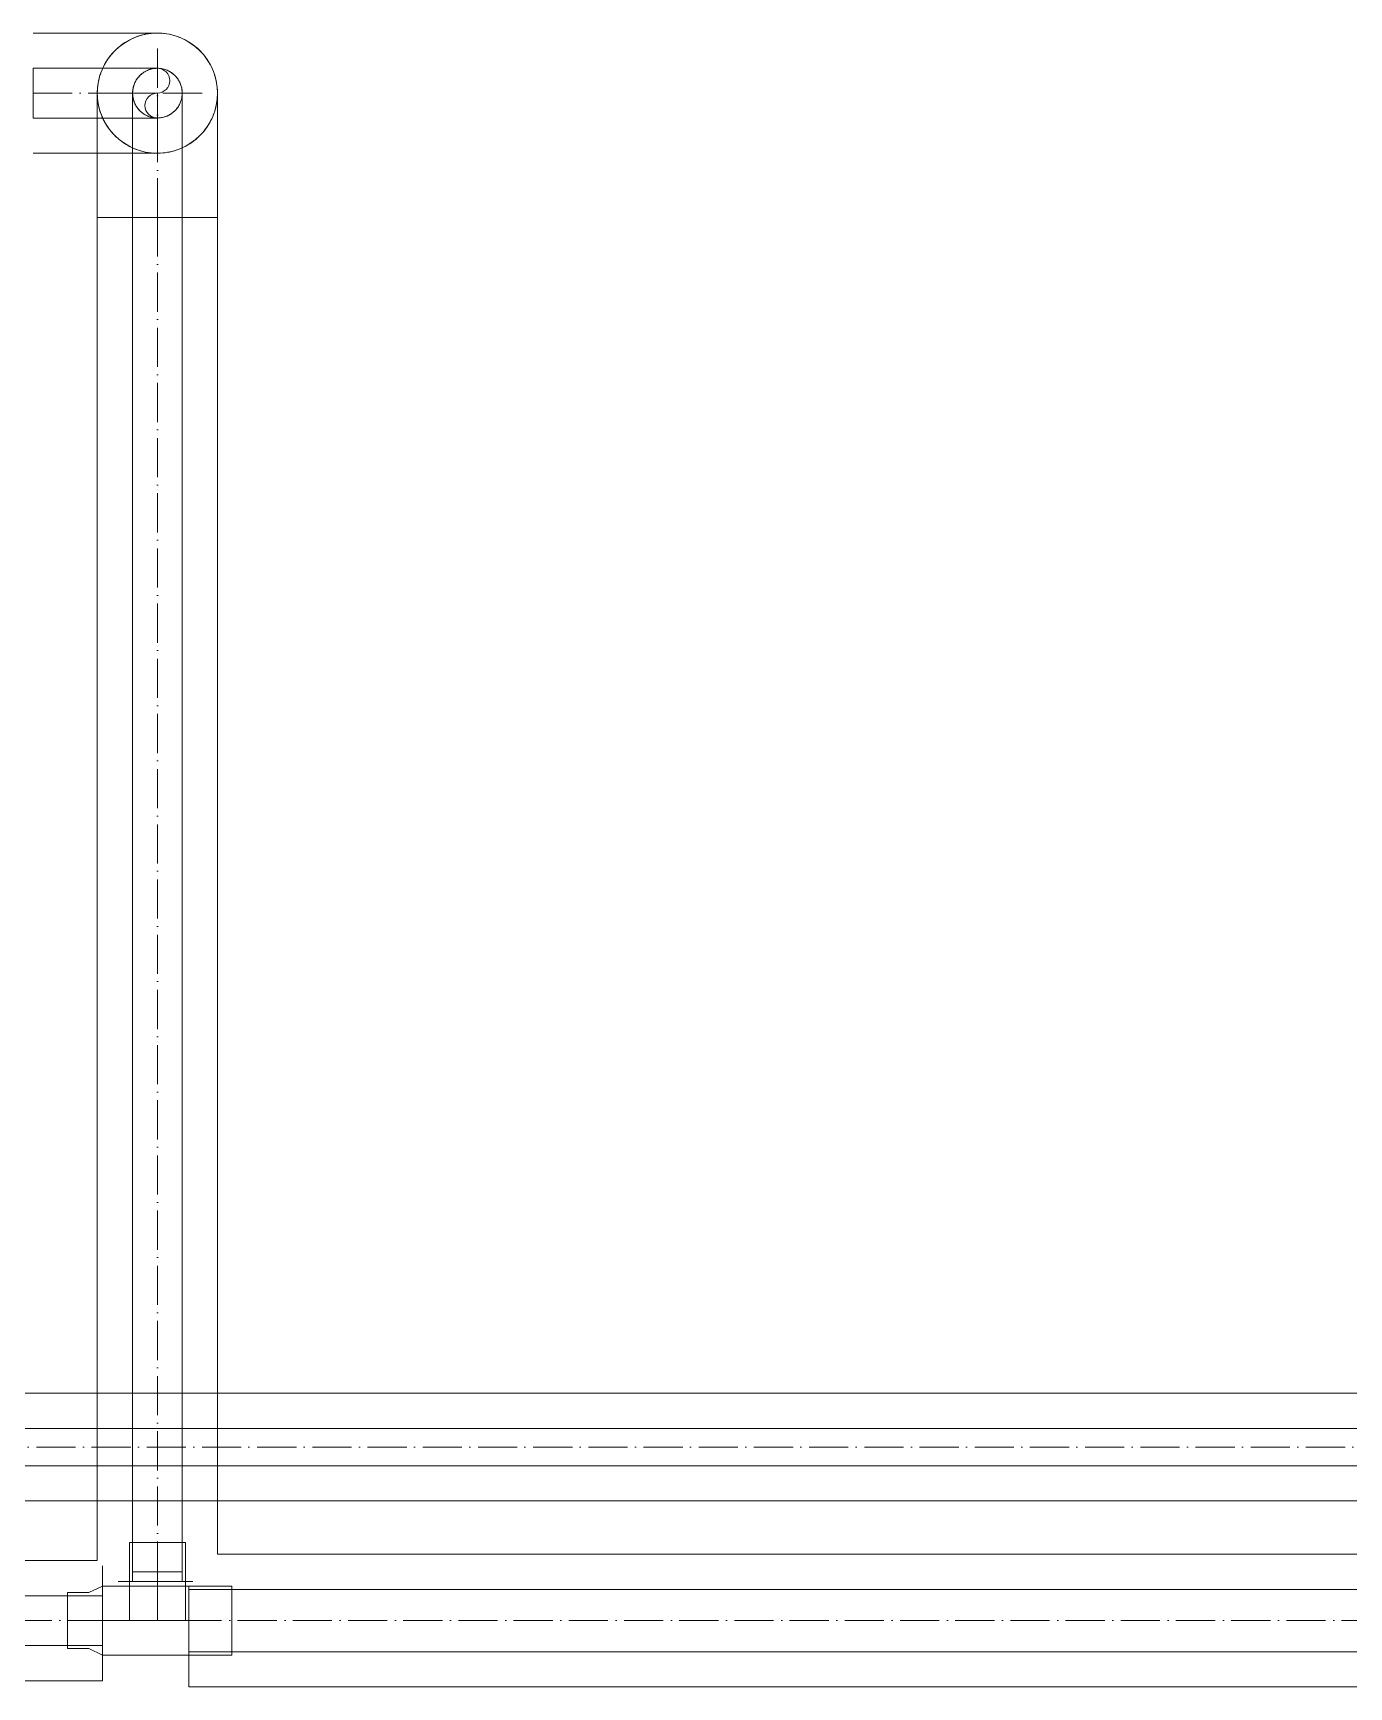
# Model space of a CAD drawing. Header units: millimetres. Extents: x -88595 to 880822, y -1054509 to -148035.
# Drawn here: x 166814.6 to 167150.8, y -245300.2 to -244877.6 of the extents above; entities that cross this region are included whole.
import ezdxf

# ---------------------------------------------------------------- set-up
doc = ezdxf.new("R2010")
doc.units = ezdxf.units.MM
doc.linetypes.add('$0$ADSK_Осевая', pattern=[14, 10, -2, 0, -2])
for name, color, linetype, lineweight in [('Изоляция', 7, 'Continuous', 18), ('Трубопровод', 7, 'Continuous', 18), ('Трубопроводы', 7, 'Continuous', 18)]:
    doc.layers.add(name, color=color, linetype=linetype, lineweight=lineweight)

# ---------------------------------------------------------------- blocks, each defined once
blk = doc.blocks.new('$0$ADSK_МедьПайка_Отвод-гнутая труба - Отвод _гнутая труба_-3260024-В_Координация_1 этаж ОВ3')
at = {"layer": 'Трубопроводы', "color": 134, "true_color": 0x00a6a6}
for p, q in [((-16459.6, 18290.58), (-16459.6, 18284.23)), ((-16459.6, 18284.23), (-16459.6, 18277.88))]:
    blk.add_line(p, q, dxfattribs=at)
at = {"layer": 'Трубопроводы', "color": 134, "true_color": 0x00a6a6, "flags": 128}
for points in [[(-16459.6, 18290.58), (-16458.33, 18290.58), (-16457.06, 18290.58), (-16455.8, 18290.58), (-16454.54, 18290.58), (-16453.29, 18290.58), (-16452.05, 18290.58), (-16450.83, 18290.58), (-16449.61, 18290.58), (-16448.42, 18290.58), (-16447.24, 18290.58), (-16446.08, 18290.58), (-16444.94, 18290.58), (-16443.82, 18290.58), (-16442.74, 18290.58), (-16441.67, 18290.58), (-16440.64, 18290.58), (-16439.64, 18290.58), (-16438.67, 18290.58), (-16437.73, 18290.58), (-16436.82, 18290.58), (-16435.96, 18290.58), (-16435.13, 18290.58), (-16434.34, 18290.58), (-16433.59, 18290.58), (-16432.88, 18290.58), (-16432.22, 18290.58), (-16431.6, 18290.58), (-16431.02, 18290.58), (-16430.49, 18290.58), (-16430.01, 18290.58), (-16429.57, 18290.58), (-16429.18, 18290.58), (-16428.84, 18290.58), (-16428.55, 18290.58), (-16428.31, 18290.58), (-16428.12, 18290.58), (-16427.98, 18290.58), (-16427.89, 18290.58), (-16427.85, 18290.58)], [(-16434.2, 18284.23), (-16434.2, 18284.49), (-16434.18, 18284.74), (-16434.15, 18284.99), (-16434.12, 18285.24), (-16434.07, 18285.49), (-16434.02, 18285.74), (-16433.95, 18285.99), (-16433.88, 18286.23), (-16433.79, 18286.47), (-16433.7, 18286.71), (-16433.6, 18286.94), (-16433.48, 18287.17), (-16433.36, 18287.39), (-16433.23, 18287.61), (-16433.09, 18287.82), (-16432.94, 18288.03), (-16432.79, 18288.23), (-16432.62, 18288.42), (-16432.45, 18288.61), (-16432.27, 18288.79), (-16432.09, 18288.96), (-16431.9, 18289.13), (-16431.7, 18289.28), (-16431.49, 18289.43), (-16431.28, 18289.58), (-16431.07, 18289.71), (-16430.84, 18289.83), (-16430.62, 18289.95), (-16430.39, 18290.05), (-16430.15, 18290.15), (-16429.91, 18290.24), (-16429.67, 18290.32), (-16429.43, 18290.38), (-16429.18, 18290.44), (-16428.93, 18290.49), (-16428.68, 18290.53), (-16428.43, 18290.56), (-16428.17, 18290.57), (-16427.92, 18290.58), (-16427.85, 18290.58)], [(-16427.85, 18290.58), (-16427.6, 18290.58), (-16427.34, 18290.56), (-16427.09, 18290.54), (-16426.84, 18290.5), (-16426.59, 18290.46), (-16426.34, 18290.4), (-16426.1, 18290.34), (-16425.85, 18290.26), (-16425.61, 18290.18), (-16425.38, 18290.08), (-16425.15, 18289.98), (-16424.92, 18289.87), (-16424.7, 18289.74), (-16424.48, 18289.61), (-16424.27, 18289.47), (-16424.06, 18289.33), (-16423.86, 18289.17), (-16423.66, 18289.01), (-16423.48, 18288.84), (-16423.3, 18288.66), (-16423.12, 18288.47), (-16422.96, 18288.28), (-16422.8, 18288.08), (-16422.65, 18287.87), (-16422.51, 18287.66), (-16422.37, 18287.45), (-16422.25, 18287.23), (-16422.13, 18287), (-16422.03, 18286.77), (-16421.93, 18286.53), (-16421.84, 18286.3), (-16421.77, 18286.05), (-16421.7, 18285.81), (-16421.64, 18285.56), (-16421.59, 18285.31), (-16421.55, 18285.06), (-16421.53, 18284.81), (-16421.51, 18284.56), (-16421.5, 18284.3), (-16421.5, 18284.23)], [(-16427.85, 18277.88), (-16428.1, 18277.89), (-16428.36, 18277.9), (-16428.61, 18277.93), (-16428.86, 18277.96), (-16429.11, 18278.01), (-16429.36, 18278.06), (-16429.61, 18278.13), (-16429.85, 18278.21), (-16430.09, 18278.29), (-16430.32, 18278.38), (-16430.56, 18278.49), (-16430.78, 18278.6), (-16431.01, 18278.72), (-16431.22, 18278.85), (-16431.44, 18278.99), (-16431.64, 18279.14), (-16431.84, 18279.3), (-16432.04, 18279.46), (-16432.23, 18279.63), (-16432.41, 18279.81), (-16432.58, 18279.99), (-16432.74, 18280.19), (-16432.9, 18280.39), (-16433.05, 18280.59), (-16433.19, 18280.8), (-16433.33, 18281.02), (-16433.45, 18281.24), (-16433.57, 18281.47), (-16433.67, 18281.7), (-16433.77, 18281.93), (-16433.86, 18282.17), (-16433.93, 18282.41), (-16434, 18282.66), (-16434.06, 18282.9), (-16434.11, 18283.15), (-16434.15, 18283.4), (-16434.17, 18283.66), (-16434.19, 18283.91), (-16434.2, 18284.16), (-16434.2, 18284.23)], [(-16421.5, 18284.23), (-16421.51, 18283.98), (-16421.52, 18283.73), (-16421.55, 18283.47), (-16421.58, 18283.22), (-16421.63, 18282.97), (-16421.68, 18282.72), (-16421.75, 18282.48), (-16421.82, 18282.24), (-16421.91, 18282), (-16422, 18281.76), (-16422.11, 18281.53), (-16422.22, 18281.3), (-16422.34, 18281.08), (-16422.47, 18280.86), (-16422.61, 18280.65), (-16422.76, 18280.44), (-16422.91, 18280.24), (-16423.08, 18280.05), (-16423.25, 18279.86), (-16423.43, 18279.68), (-16423.61, 18279.5), (-16423.8, 18279.34), (-16424, 18279.18), (-16424.21, 18279.03), (-16424.42, 18278.89), (-16424.64, 18278.76), (-16424.86, 18278.63), (-16425.08, 18278.52), (-16425.31, 18278.41), (-16425.55, 18278.31), (-16425.79, 18278.23), (-16426.03, 18278.15), (-16426.27, 18278.08), (-16426.52, 18278.02), (-16426.77, 18277.98), (-16427.02, 18277.94), (-16427.27, 18277.91), (-16427.53, 18277.89), (-16427.78, 18277.88), (-16427.85, 18277.88)], [(-16427.85, 18277.88), (-16427.88, 18277.88), (-16427.95, 18277.88), (-16428.08, 18277.88), (-16428.26, 18277.88), (-16428.48, 18277.88), (-16428.76, 18277.88), (-16429.09, 18277.88), (-16429.46, 18277.88), (-16429.89, 18277.88), (-16430.36, 18277.88), (-16430.87, 18277.88), (-16431.44, 18277.88), (-16432.05, 18277.88), (-16432.7, 18277.88), (-16433.4, 18277.88), (-16434.13, 18277.88), (-16434.91, 18277.88), (-16435.73, 18277.88), (-16436.59, 18277.88), (-16437.48, 18277.88), (-16438.41, 18277.88), (-16439.37, 18277.88), (-16440.37, 18277.88), (-16441.39, 18277.88), (-16442.45, 18277.88), (-16443.53, 18277.88), (-16444.64, 18277.88), (-16445.77, 18277.88), (-16446.92, 18277.88), (-16448.1, 18277.88), (-16449.29, 18277.88), (-16450.5, 18277.88), (-16451.72, 18277.88), (-16452.96, 18277.88), (-16454.2, 18277.88), (-16455.46, 18277.88), (-16456.72, 18277.88), (-16457.99, 18277.88), (-16459.26, 18277.88), (-16459.6, 18277.88)]]:
    blk.add_lwpolyline(points, dxfattribs=at)
at = {"layer": 'Трубопроводы', "color": 134, "true_color": 0x00a6a6}
for start, end in [(0, 180), (180, 0)]:
    blk.add_arc((-16427.85, 18284.23), 6.35, start, end, dxfattribs=at)
blk = doc.blocks.new('$0$ADSK_МедьПайка_Отвод-гнутая труба - Отвод _гнутая труба_-V35-В_Координация_1 этаж ОВ3')
at = {"layer": 'Трубопроводы', "color": 134, "true_color": 0x00a6a6}
for p, q in [((-16434.2, 18252.48), (-16427.85, 18252.48)), ((-16427.85, 18252.48), (-16421.5, 18252.48))]:
    blk.add_line(p, q, dxfattribs=at)
at = {"layer": 'Трубопроводы', "color": 134, "true_color": 0x00a6a6, "flags": 128}
for points in [[(-16434.2, 18284.23), (-16434.2, 18284.21), (-16434.2, 18284.13), (-16434.2, 18284), (-16434.2, 18283.83), (-16434.2, 18283.6), (-16434.2, 18283.32), (-16434.2, 18283), (-16434.2, 18282.62), (-16434.2, 18282.2), (-16434.2, 18281.73), (-16434.2, 18281.21), (-16434.2, 18280.64), (-16434.2, 18280.04), (-16434.2, 18279.38), (-16434.2, 18278.69), (-16434.2, 18277.95), (-16434.2, 18277.17), (-16434.2, 18276.35), (-16434.2, 18275.5), (-16434.2, 18274.6), (-16434.2, 18273.67), (-16434.2, 18272.71), (-16434.2, 18271.72), (-16434.2, 18270.69), (-16434.2, 18269.64), (-16434.2, 18268.56), (-16434.2, 18267.45), (-16434.2, 18266.32), (-16434.2, 18265.16), (-16434.2, 18263.99), (-16434.2, 18262.8), (-16434.2, 18261.59), (-16434.2, 18260.36), (-16434.2, 18259.13), (-16434.2, 18257.88), (-16434.2, 18256.62), (-16434.2, 18255.36), (-16434.2, 18254.09), (-16434.2, 18252.83), (-16434.2, 18252.48)], [(-16421.5, 18252.48), (-16421.5, 18253.75), (-16421.5, 18255.02), (-16421.5, 18256.28), (-16421.5, 18257.54), (-16421.5, 18258.79), (-16421.5, 18260.03), (-16421.5, 18261.26), (-16421.5, 18262.47), (-16421.5, 18263.67), (-16421.5, 18264.85), (-16421.5, 18266.01), (-16421.5, 18267.14), (-16421.5, 18268.26), (-16421.5, 18269.35), (-16421.5, 18270.41), (-16421.5, 18271.44), (-16421.5, 18272.45), (-16421.5, 18273.42), (-16421.5, 18274.36), (-16421.5, 18275.26), (-16421.5, 18276.13), (-16421.5, 18276.95), (-16421.5, 18277.74), (-16421.5, 18278.49), (-16421.5, 18279.2), (-16421.5, 18279.86), (-16421.5, 18280.48), (-16421.5, 18281.06), (-16421.5, 18281.59), (-16421.5, 18282.08), (-16421.5, 18282.51), (-16421.5, 18282.9), (-16421.5, 18283.24), (-16421.5, 18283.53), (-16421.5, 18283.77), (-16421.5, 18283.96), (-16421.5, 18284.1), (-16421.5, 18284.19), (-16421.5, 18284.23)]]:
    blk.add_lwpolyline(points, dxfattribs=at)
at = {"layer": 'Трубопроводы', "color": 134, "true_color": 0x00a6a6}
for start, end in [(90, 270), (270, 90)]:
    blk.add_arc((-16427.85, 18284.23), 6.35, start, end, dxfattribs=at)

msp = doc.modelspace()

# ---------------------------------------------------------------- linework, layer by layer
at = {"layer": 'Изоляция', "color": 134, "true_color": 0x00a6a6}
for p, q in [((166831.03, -244924.72), (166831.03, -245267.95)), ((166861.73, -244924.72), (166831.03, -244924.72)), ((166861.73, -245266.36), (166861.73, -244924.72)), ((171031.03, -245266.36), (166861.73, -245266.36)), ((166831.03, -245267.95), (163383.13, -245267.95)), ((166832.38, -245298.65), (166832.38, -245269.3)), ((166836.38, -245273.3), (166855.44, -245273.3)), ((166854.38, -245274.48), (166854.38, -245300.24)), ((163383.13, -245298.65), (166832.38, -245298.65)), ((166854.38, -245300.24), (171036.38, -245300.24))]:
    msp.add_line(p, q, dxfattribs=at)
at = {"layer": 'Изоляция', "color": 190, "true_color": 0x8000ff}
for p, q in [((170974.2, -245225.2), (166803.55, -245225.2)), ((166801.38, -245252.72), (170982.38, -245252.72))]:
    msp.add_line(p, q, dxfattribs=at)
at = {"layer": 'Изоляция', "color": 134, "true_color": 0x00a6a6, "flags": 128}
for points in [[(166814.63, -244877.62), (166815.9, -244877.62), (166817.17, -244877.62), (166818.43, -244877.62), (166819.69, -244877.62), (166820.94, -244877.62), (166822.18, -244877.62), (166823.4, -244877.62), (166824.62, -244877.62), (166825.81, -244877.62), (166826.99, -244877.62), (166828.15, -244877.62), (166829.29, -244877.62), (166830.4, -244877.62), (166831.49, -244877.62), (166832.56, -244877.62), (166833.59, -244877.62), (166834.59, -244877.62), (166835.56, -244877.62), (166836.5, -244877.62), (166837.4, -244877.62), (166838.27, -244877.62), (166839.1, -244877.62), (166839.89, -244877.62), (166840.64, -244877.62), (166841.35, -244877.62), (166842.01, -244877.62), (166842.63, -244877.62), (166843.21, -244877.62), (166843.74, -244877.62), (166844.22, -244877.62), (166844.66, -244877.62), (166845.05, -244877.62), (166845.39, -244877.62), (166845.68, -244877.62), (166845.92, -244877.62), (166846.11, -244877.62), (166846.25, -244877.62), (166846.34, -244877.62), (166846.38, -244877.62)], [(166831.03, -244892.97), (166831.04, -244892.35), (166831.08, -244891.74), (166831.14, -244891.13), (166831.22, -244890.52), (166831.33, -244889.92), (166831.47, -244889.32), (166831.63, -244888.73), (166831.81, -244888.14), (166832.01, -244887.56), (166832.24, -244886.99), (166832.49, -244886.43), (166832.76, -244885.88), (166833.06, -244885.34), (166833.37, -244884.81), (166833.71, -244884.3), (166834.07, -244883.8), (166834.44, -244883.32), (166834.84, -244882.85), (166835.25, -244882.39), (166835.68, -244881.96), (166836.13, -244881.54), (166836.6, -244881.14), (166837.08, -244880.76), (166837.57, -244880.39), (166838.08, -244880.05), (166838.61, -244879.73), (166839.14, -244879.43), (166839.69, -244879.15), (166840.25, -244878.89), (166840.82, -244878.66), (166841.39, -244878.45), (166841.98, -244878.26), (166842.57, -244878.1), (166843.17, -244877.96), (166843.77, -244877.84), (166844.38, -244877.75), (166844.99, -244877.68), (166845.6, -244877.64), (166846.21, -244877.62), (166846.38, -244877.62)], [(166846.38, -244877.62), (166846.99, -244877.63), (166847.61, -244877.67), (166848.22, -244877.73), (166848.82, -244877.81), (166849.43, -244877.92), (166850.03, -244878.06), (166850.62, -244878.22), (166851.21, -244878.4), (166851.79, -244878.6), (166852.36, -244878.83), (166852.92, -244879.08), (166853.47, -244879.35), (166854.01, -244879.65), (166854.53, -244879.96), (166855.05, -244880.3), (166855.55, -244880.66), (166856.03, -244881.03), (166856.5, -244881.43), (166856.95, -244881.84), (166857.39, -244882.27), (166857.81, -244882.72), (166858.21, -244883.19), (166858.59, -244883.67), (166858.95, -244884.16), (166859.29, -244884.67), (166859.62, -244885.2), (166859.92, -244885.73), (166860.19, -244886.28), (166860.45, -244886.84), (166860.69, -244887.41), (166860.9, -244887.98), (166861.08, -244888.57), (166861.25, -244889.16), (166861.39, -244889.76), (166861.51, -244890.36), (166861.6, -244890.97), (166861.67, -244891.58), (166861.71, -244892.19), (166861.73, -244892.8), (166861.73, -244892.97)], [(166846.38, -244908.32), (166845.76, -244908.31), (166845.15, -244908.27), (166844.54, -244908.21), (166843.93, -244908.12), (166843.33, -244908.01), (166842.73, -244907.88), (166842.14, -244907.72), (166841.55, -244907.54), (166840.97, -244907.33), (166840.4, -244907.11), (166839.84, -244906.86), (166839.29, -244906.58), (166838.75, -244906.29), (166838.22, -244905.97), (166837.71, -244905.64), (166837.21, -244905.28), (166836.73, -244904.9), (166836.26, -244904.51), (166835.8, -244904.09), (166835.37, -244903.66), (166834.95, -244903.21), (166834.55, -244902.75), (166834.17, -244902.27), (166833.8, -244901.77), (166833.46, -244901.26), (166833.14, -244900.74), (166832.84, -244900.2), (166832.56, -244899.66), (166832.31, -244899.1), (166832.07, -244898.53), (166831.86, -244897.95), (166831.67, -244897.37), (166831.51, -244896.78), (166831.37, -244896.18), (166831.25, -244895.58), (166831.16, -244894.97), (166831.09, -244894.36), (166831.05, -244893.75), (166831.03, -244893.13), (166831.03, -244892.97)], [(166831.03, -244892.97), (166831.03, -244892.99), (166831.03, -244893.07), (166831.03, -244893.2), (166831.03, -244893.37), (166831.03, -244893.6), (166831.03, -244893.88), (166831.03, -244894.2), (166831.03, -244894.58), (166831.03, -244895), (166831.03, -244895.47), (166831.03, -244895.99), (166831.03, -244896.56), (166831.03, -244897.16), (166831.03, -244897.82), (166831.03, -244898.51), (166831.03, -244899.25), (166831.03, -244900.03), (166831.03, -244900.85), (166831.03, -244901.7), (166831.03, -244902.6), (166831.03, -244903.53), (166831.03, -244904.49), (166831.03, -244905.48), (166831.03, -244906.51), (166831.03, -244907.56), (166831.03, -244908.65), (166831.03, -244909.75), (166831.03, -244910.88), (166831.03, -244912.04), (166831.03, -244913.21), (166831.03, -244914.41), (166831.03, -244915.61), (166831.03, -244916.84), (166831.03, -244918.07), (166831.03, -244919.32), (166831.03, -244920.58), (166831.03, -244921.84), (166831.03, -244923.11), (166831.03, -244924.38), (166831.03, -244924.72)], [(166861.73, -244892.97), (166861.72, -244893.58), (166861.68, -244894.19), (166861.62, -244894.81), (166861.53, -244895.41), (166861.42, -244896.02), (166861.29, -244896.62), (166861.13, -244897.21), (166860.95, -244897.8), (166860.74, -244898.38), (166860.52, -244898.95), (166860.27, -244899.51), (166859.99, -244900.06), (166859.7, -244900.6), (166859.38, -244901.12), (166859.05, -244901.64), (166858.69, -244902.13), (166858.31, -244902.62), (166857.92, -244903.09), (166857.5, -244903.54), (166857.07, -244903.98), (166856.62, -244904.4), (166856.16, -244904.8), (166855.68, -244905.18), (166855.18, -244905.54), (166854.67, -244905.88), (166854.15, -244906.21), (166853.61, -244906.51), (166853.07, -244906.78), (166852.51, -244907.04), (166851.94, -244907.27), (166851.36, -244907.49), (166850.78, -244907.67), (166850.19, -244907.84), (166849.59, -244907.98), (166848.99, -244908.09), (166848.38, -244908.19), (166847.77, -244908.25), (166847.16, -244908.3), (166846.54, -244908.32), (166846.38, -244908.32)], [(166861.73, -244924.72), (166861.73, -244923.45), (166861.73, -244922.18), (166861.73, -244920.92), (166861.73, -244919.66), (166861.73, -244918.41), (166861.73, -244917.17), (166861.73, -244915.94), (166861.73, -244914.73), (166861.73, -244913.53), (166861.73, -244912.35), (166861.73, -244911.19), (166861.73, -244910.06), (166861.73, -244908.94), (166861.73, -244907.85), (166861.73, -244906.79), (166861.73, -244905.76), (166861.73, -244904.75), (166861.73, -244903.78), (166861.73, -244902.84), (166861.73, -244901.94), (166861.73, -244901.08), (166861.73, -244900.25), (166861.73, -244899.46), (166861.73, -244898.71), (166861.73, -244898), (166861.73, -244897.34), (166861.73, -244896.72), (166861.73, -244896.14), (166861.73, -244895.61), (166861.73, -244895.13), (166861.73, -244894.69), (166861.73, -244894.3), (166861.73, -244893.96), (166861.73, -244893.67), (166861.73, -244893.43), (166861.73, -244893.24), (166861.73, -244893.1), (166861.73, -244893.01), (166861.73, -244892.97)], [(166846.38, -244908.32), (166846.35, -244908.32), (166846.28, -244908.32), (166846.15, -244908.32), (166845.97, -244908.32), (166845.75, -244908.32), (166845.47, -244908.32), (166845.14, -244908.32), (166844.77, -244908.32), (166844.34, -244908.32), (166843.87, -244908.32), (166843.35, -244908.32), (166842.79, -244908.32), (166842.18, -244908.32), (166841.53, -244908.32), (166840.83, -244908.32), (166840.09, -244908.32), (166839.32, -244908.32), (166838.5, -244908.32), (166837.64, -244908.32), (166836.75, -244908.32), (166835.82, -244908.32), (166834.86, -244908.32), (166833.86, -244908.32), (166832.84, -244908.32), (166831.78, -244908.32), (166830.7, -244908.32), (166829.59, -244908.32), (166828.46, -244908.32), (166827.31, -244908.32), (166826.13, -244908.32), (166824.94, -244908.32), (166823.73, -244908.32), (166822.51, -244908.32), (166821.27, -244908.32), (166820.02, -244908.32), (166818.77, -244908.32), (166817.51, -244908.32), (166816.24, -244908.32), (166814.97, -244908.32), (166814.63, -244908.32)]]:
    msp.add_lwpolyline(points, dxfattribs=at)
at = {"layer": 'Изоляция', "color": 134, "true_color": 0x00a6a6}
for start, end in [(90, 180), (90, 180), (90, 180), (90, 180), (0, 90), (0, 90), (0, 90), (0, 90), (180, 270), (180, 270), (180, 270), (180, 270), (270, 0), (270, 0), (270, 0), (270, 0)]:
    msp.add_arc((166846.38, -244892.97), 15.35, start, end, dxfattribs=at)
at = {"layer": 'Трубопровод', "color": 134, "linetype": '$0$ADSK_Осевая', "true_color": 0x00a6a6}
for p, q in [((166846.38, -244905.67), (166846.38, -244880.27)), ((166833.68, -244892.97), (166859.08, -244892.97)), ((166846.38, -244924.72), (166846.38, -245273.3)), ((166846.38, -244924.72), (166846.38, -245273.3)), ((163383.13, -245283.3), (166832.38, -245283.3)), ((163383.13, -245283.3), (166832.38, -245283.3)), ((171036.38, -245283.3), (166854.38, -245283.3)), ((171036.38, -245283.3), (166854.38, -245283.3))]:
    msp.add_line(p, q, dxfattribs=at)
at = {"layer": 'Трубопровод', "color": 134, "true_color": 0x00a6a6}
for p, q in [((166840.03, -244924.72), (166840.03, -245273.3)), ((166852.73, -245273.3), (166852.73, -244924.72)), ((166832.38, -245276.95), (163383.13, -245276.95)), ((171036.38, -245275.36), (166854.38, -245275.36)), ((163383.13, -245289.65), (166832.38, -245289.65)), ((166854.38, -245291.24), (171036.38, -245291.24))]:
    msp.add_line(p, q, dxfattribs=at)
at = {"layer": 'Трубопровод', "color": 190, "true_color": 0x8000ff}
for p, q in [((170982.38, -245234.2), (166801.38, -245234.2)), ((166801.38, -245243.72), (170982.38, -245243.72))]:
    msp.add_line(p, q, dxfattribs=at)
at = {"layer": 'Трубопровод', "color": 190, "linetype": '$0$ADSK_Осевая', "true_color": 0x8000ff}
msp.add_line((166801.38, -245238.96), (170982.38, -245238.96), dxfattribs=at)
msp.add_line((166801.38, -245238.96), (170982.38, -245238.96), dxfattribs=at)
at = {"layer": 'Трубопровод', "color": 134, "true_color": 0x00a6a6}
for centre, radius, start, end in [((166846.38, -244892.97), 6.35, 0, 180), ((166846.38, -244889.79), 3.17, 270, 90), ((166846.38, -244892.97), 6.35, 180, 0), ((166846.38, -244896.14), 3.17, 90, 270)]:
    msp.add_arc(centre, radius, start, end, dxfattribs=at)
at = {"layer": 'Трубопроводы', "color": 134, "linetype": '$0$ADSK_Осевая', "true_color": 0x00a6a6}
for p, q in [((166814.63, -244892.97), (166846.38, -244892.97)), ((166846.38, -244924.72), (166846.38, -244892.97)), ((166846.38, -245273.3), (166846.38, -245283.3)), ((166854.38, -245283.3), (166832.38, -245283.3))]:
    msp.add_line(p, q, dxfattribs=at)
at = {"layer": 'Трубопроводы', "color": 134, "true_color": 0x00a6a6}
for p, q in [((166839.22, -245263.3), (166839.22, -245273.3)), ((166853.54, -245263.3), (166839.22, -245263.3)), ((166853.54, -245263.3), (166839.22, -245263.3)), ((166840.03, -245263.3), (166840.03, -245270.8)), ((166840.03, -245263.3), (166852.73, -245263.3)), ((166840.03, -245263.3), (166852.73, -245263.3)), ((166852.73, -245270.8), (166852.73, -245263.3)), ((166853.54, -245273.3), (166853.54, -245263.3)), ((166852.73, -245270.8), (166840.03, -245270.8)), ((166852.73, -245270.8), (166840.03, -245270.8)), ((166832.38, -245274.47), (166828.88, -245276.14)), ((166854.38, -245274.47), (166832.38, -245274.47)), ((166832.38, -245274.47), (166832.38, -245292.13)), ((166832.38, -245274.47), (166832.38, -245292.13)), ((166839.22, -245273.3), (166839.22, -245283.3)), ((166853.54, -245273.3), (166839.22, -245273.3)), ((166853.54, -245273.3), (166839.22, -245273.3)), ((166839.22, -245273.3), (166853.54, -245273.3)), ((166839.22, -245273.3), (166853.54, -245273.3)), ((166853.54, -245283.3), (166853.54, -245273.3)), ((166856.38, -245274.47), (166854.38, -245274.47)), ((166854.38, -245274.47), (166854.38, -245292.13)), ((166854.38, -245274.47), (166854.38, -245292.13)), ((166854.38, -245292.13), (166854.38, -245274.47)), ((166854.38, -245292.13), (166854.38, -245274.47)), ((166865.38, -245274.47), (166856.38, -245274.47)), ((166865.38, -245292.13), (166865.38, -245274.47)), ((166865.38, -245292.13), (166865.38, -245274.47)), ((166828.88, -245276.14), (166823.38, -245276.14)), ((166823.38, -245276.14), (166823.38, -245290.46)), ((166823.38, -245276.14), (166823.38, -245290.46)), ((166828.88, -245276.95), (166823.38, -245276.95)), ((166823.38, -245289.65), (166823.38, -245276.95)), ((166823.38, -245289.65), (166823.38, -245276.95)), ((166832.38, -245276.95), (166828.88, -245276.95)), ((166832.38, -245276.95), (166832.38, -245289.65)), ((166832.38, -245276.95), (166832.38, -245289.65)), ((166856.38, -245275.36), (166854.38, -245275.36)), ((166854.38, -245291.24), (166854.38, -245275.36)), ((166854.38, -245291.24), (166854.38, -245275.36)), ((166865.38, -245275.36), (166856.38, -245275.36)), ((166865.38, -245275.36), (166865.38, -245291.24)), ((166865.38, -245275.36), (166865.38, -245291.24)), ((166839.22, -245283.3), (166853.54, -245283.3)), ((166839.22, -245283.3), (166853.54, -245283.3)), ((166823.38, -245289.65), (166828.88, -245289.65)), ((166823.38, -245290.46), (166828.88, -245290.46)), ((166828.88, -245289.65), (166832.38, -245289.65)), ((166828.88, -245290.46), (166832.38, -245292.13)), ((166854.38, -245291.24), (166856.38, -245291.24)), ((166856.38, -245291.24), (166865.38, -245291.24)), ((166832.38, -245292.13), (166854.38, -245292.13)), ((166854.38, -245292.13), (166856.38, -245292.13)), ((166856.38, -245292.13), (166865.38, -245292.13))]:
    msp.add_line(p, q, dxfattribs=at)

# ---------------------------------------------------------------- block references
for name in ['$0$ADSK_МедьПайка_Отвод-гнутая труба - Отвод _гнутая труба_-3260024-В_Координация_1 этаж ОВ3', '$0$ADSK_МедьПайка_Отвод-гнутая труба - Отвод _гнутая труба_-V35-В_Координация_1 этаж ОВ3']:
    msp.add_blockref(name, (183274.23, -263177.2), dxfattribs=at)

doc.saveas('drawing.dxf')
